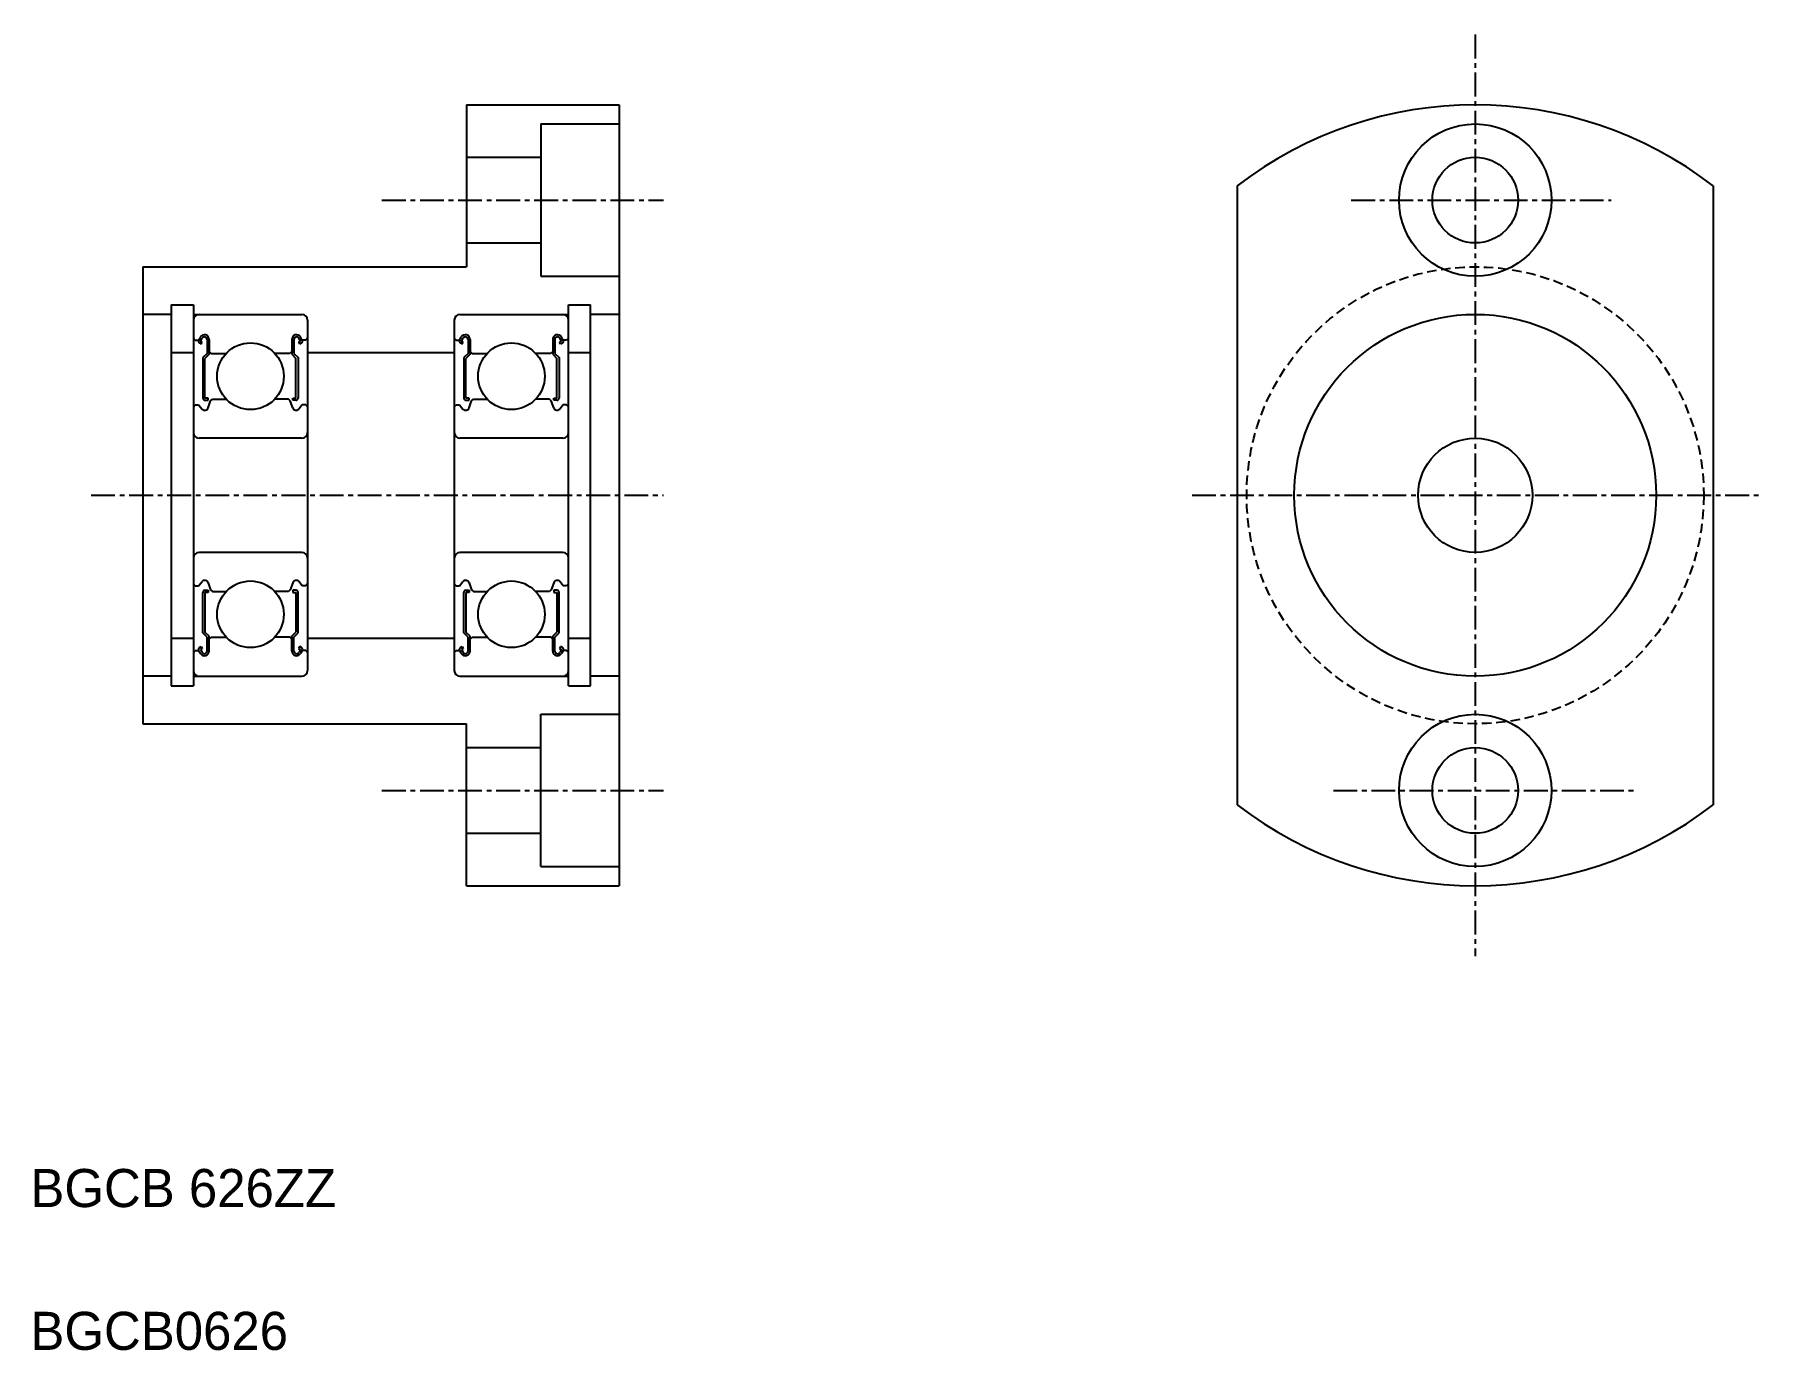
# Model space of a CAD drawing. Extents: x 95.5 to 186.2, y 78.5 to 147.6.
import ezdxf

# ---------------------------------------------------------------- set-up
doc = ezdxf.new("R2010")
doc.units = 0
doc.linetypes.add('CENTER', pattern=[2, 1.25, -0.25, 0.25, -0.25])
doc.linetypes.add('DASHED', pattern=[0.75, 0.5, -0.25])
doc.layers.get('0').update_dxf_attribs({"linetype": 'CONTINUOUS'})
doc.layers.add('CENTER', color=1, linetype='CENTER')

msp = doc.modelspace()

# ---------------------------------------------------------------- linework, layer by layer
at = {"color": 7, "linetype": 'CONTINUOUS'}
for p, q in [((118.18, 143.92), (126.18, 143.92)), ((118.18, 143.92), (118.18, 135.42)), ((120.18, 143.92), (120.18, 143.92)), ((122.18, 143.92), (122.18, 143.92)), ((126.18, 143.92), (126.18, 102.92)), ((122.08, 142.92), (122.08, 134.92)), ((122.08, 142.92), (126.18, 142.92)), ((118.18, 141.17), (122.08, 141.17)), ((158.636, 139.668), (158.636, 107.172)), ((183.636, 139.668), (183.636, 107.172)), ((118.18, 136.67), (122.08, 136.67)), ((101.18, 135.42), (101.18, 111.42)), ((101.18, 135.42), (118.18, 135.42)), ((122.08, 134.92), (126.18, 134.92)), ((102.67, 133.42), (102.67, 113.42)), ((102.67, 133.42), (103.83, 133.42)), ((103.83, 133.42), (103.83, 113.42)), ((123.53, 113.42), (123.53, 133.42)), ((123.53, 133.42), (124.69, 133.42)), ((124.69, 113.42), (124.69, 133.42)), ((102.67, 132.92), (101.18, 132.92)), ((103.83, 132.92), (109.53, 132.92)), ((109.83, 132.62), (109.83, 114.22)), ((117.53, 132.62), (117.53, 114.22)), ((117.83, 132.92), (123.53, 132.92)), ((126.18, 132.92), (124.69, 132.92)), ((103.83, 131.67), (103.93, 131.57)), ((103.93, 131.57), (104.108, 131.57)), ((104.108, 131.57), (104.199, 131.723)), ((104.204, 131.514), (104.295, 131.667)), ((104.552, 131.598), (104.552, 130.87)), ((104.663, 131.598), (104.663, 130.824)), ((108.997, 131.598), (108.997, 130.824)), ((109.108, 131.598), (109.108, 130.87)), ((109.456, 131.514), (109.365, 131.667)), ((109.552, 131.57), (109.462, 131.723)), ((109.73, 131.57), (109.552, 131.57)), ((109.83, 131.67), (109.73, 131.57)), ((117.53, 131.67), (117.63, 131.57)), ((117.63, 131.57), (117.808, 131.57)), ((117.808, 131.57), (117.899, 131.723)), ((117.904, 131.514), (117.995, 131.667)), ((118.252, 131.598), (118.252, 130.87)), ((118.363, 131.598), (118.363, 130.824)), ((122.697, 131.598), (122.697, 130.824)), ((122.808, 131.598), (122.808, 130.87)), ((123.156, 131.514), (123.065, 131.667)), ((123.252, 131.57), (123.162, 131.723)), ((123.43, 131.57), (123.252, 131.57)), ((123.53, 131.67), (123.43, 131.57)), ((102.67, 130.92), (103.83, 130.92)), ((104.149, 131.418), (104.245, 131.362)), ((104.3, 131.459), (104.204, 131.514)), ((104.245, 131.362), (104.3, 131.459)), ((104.552, 130.87), (104.33, 130.648)), ((104.33, 130.648), (104.33, 128.521)), ((104.663, 130.824), (104.441, 130.601)), ((104.663, 130.97), (104.763, 130.87)), ((104.763, 130.87), (105.556, 130.87)), ((108.897, 130.87), (108.104, 130.87)), ((108.997, 130.97), (108.897, 130.87)), ((108.997, 130.824), (109.219, 130.601)), ((109.108, 130.87), (109.33, 130.648)), ((109.33, 130.648), (109.33, 128.521)), ((109.36, 131.459), (109.456, 131.514)), ((109.415, 131.362), (109.36, 131.459)), ((109.512, 131.418), (109.415, 131.362)), ((109.83, 130.92), (117.53, 130.92)), ((117.849, 131.418), (117.945, 131.362)), ((118, 131.459), (117.904, 131.514)), ((117.945, 131.362), (118, 131.459)), ((118.252, 130.87), (118.03, 130.648)), ((118.03, 130.648), (118.03, 128.521)), ((118.363, 130.824), (118.141, 130.601)), ((118.363, 130.97), (118.463, 130.87)), ((118.463, 130.87), (119.256, 130.87)), ((122.597, 130.87), (121.804, 130.87)), ((122.697, 130.97), (122.597, 130.87)), ((122.697, 130.824), (122.919, 130.601)), ((122.808, 130.87), (123.03, 130.648)), ((123.03, 130.648), (123.03, 128.521)), ((123.06, 131.459), (123.156, 131.514)), ((123.115, 131.362), (123.06, 131.459)), ((123.212, 131.418), (123.115, 131.362)), ((123.53, 130.92), (124.69, 130.92)), ((104.441, 128.521), (104.441, 130.601)), ((109.219, 128.521), (109.219, 130.601)), ((118.141, 128.521), (118.141, 130.601)), ((122.919, 128.521), (122.919, 130.601)), ((103.83, 128.07), (103.93, 128.17)), ((103.93, 128.17), (104.108, 128.17)), ((104.108, 128.17), (104.287, 127.951)), ((104.608, 128.521), (104.441, 128.521)), ((104.441, 128.41), (104.608, 128.41)), ((104.608, 128.41), (104.608, 128.521)), ((104.608, 128.017), (104.738, 128.376)), ((104.738, 128.376), (104.838, 128.47)), ((104.838, 128.47), (105.556, 128.47)), ((108.822, 128.47), (108.104, 128.47)), ((108.922, 128.376), (108.822, 128.47)), ((109.052, 128.017), (108.922, 128.376)), ((109.052, 128.521), (109.219, 128.521)), ((109.052, 128.41), (109.052, 128.521)), ((109.219, 128.41), (109.052, 128.41)), ((109.552, 128.17), (109.373, 127.951)), ((109.73, 128.17), (109.552, 128.17)), ((109.83, 128.07), (109.73, 128.17)), ((117.53, 128.07), (117.63, 128.17)), ((117.63, 128.17), (117.808, 128.17)), ((117.808, 128.17), (117.987, 127.951)), ((118.308, 128.521), (118.141, 128.521)), ((118.141, 128.41), (118.308, 128.41)), ((118.308, 128.41), (118.308, 128.521)), ((118.308, 128.017), (118.438, 128.376)), ((118.438, 128.376), (118.538, 128.47)), ((118.538, 128.47), (119.256, 128.47)), ((122.522, 128.47), (121.804, 128.47)), ((122.622, 128.376), (122.522, 128.47)), ((122.752, 128.017), (122.622, 128.376)), ((122.752, 128.521), (122.919, 128.521)), ((122.752, 128.41), (122.752, 128.521)), ((122.919, 128.41), (122.752, 128.41)), ((123.252, 128.17), (123.073, 127.951)), ((123.43, 128.17), (123.252, 128.17)), ((123.53, 128.07), (123.43, 128.17)), ((109.53, 126.42), (104.13, 126.42)), ((123.23, 126.42), (117.83, 126.42)), ((109.53, 120.42), (104.13, 120.42)), ((123.23, 120.42), (117.83, 120.42)), ((104.108, 118.67), (104.287, 118.888)), ((109.552, 118.67), (109.373, 118.888)), ((117.808, 118.67), (117.987, 118.888)), ((123.252, 118.67), (123.073, 118.888)), ((103.83, 118.77), (103.93, 118.67)), ((103.93, 118.67), (104.108, 118.67)), ((104.33, 116.192), (104.33, 118.319)), ((104.441, 118.43), (104.608, 118.43)), ((104.441, 118.319), (104.441, 116.238)), ((104.608, 118.319), (104.441, 118.319)), ((104.608, 118.823), (104.738, 118.464)), ((104.608, 118.43), (104.608, 118.319)), ((104.738, 118.464), (104.838, 118.37)), ((104.838, 118.37), (105.556, 118.37)), ((108.822, 118.37), (108.104, 118.37)), ((108.922, 118.464), (108.822, 118.37)), ((109.052, 118.823), (108.922, 118.464)), ((109.219, 118.43), (109.052, 118.43)), ((109.052, 118.43), (109.052, 118.319)), ((109.052, 118.319), (109.219, 118.319)), ((109.219, 118.319), (109.219, 116.238)), ((109.33, 116.192), (109.33, 118.319)), ((109.73, 118.67), (109.552, 118.67)), ((109.83, 118.77), (109.73, 118.67)), ((117.53, 118.77), (117.63, 118.67)), ((117.63, 118.67), (117.808, 118.67)), ((118.03, 116.192), (118.03, 118.319)), ((118.141, 118.43), (118.308, 118.43)), ((118.141, 118.319), (118.141, 116.238)), ((118.308, 118.319), (118.141, 118.319)), ((118.308, 118.823), (118.438, 118.464)), ((118.308, 118.43), (118.308, 118.319)), ((118.438, 118.464), (118.538, 118.37)), ((118.538, 118.37), (119.256, 118.37)), ((122.522, 118.37), (121.804, 118.37)), ((122.622, 118.464), (122.522, 118.37)), ((122.752, 118.823), (122.622, 118.464)), ((122.919, 118.43), (122.752, 118.43)), ((122.752, 118.43), (122.752, 118.319)), ((122.752, 118.319), (122.919, 118.319)), ((122.919, 118.319), (122.919, 116.238)), ((123.03, 116.192), (123.03, 118.319)), ((123.43, 118.67), (123.252, 118.67)), ((123.53, 118.77), (123.43, 118.67)), ((104.552, 115.97), (104.33, 116.192)), ((104.663, 116.016), (104.441, 116.238)), ((108.997, 116.016), (109.219, 116.238)), ((109.108, 115.97), (109.33, 116.192)), ((118.252, 115.97), (118.03, 116.192)), ((118.363, 116.016), (118.141, 116.238)), ((122.697, 116.016), (122.919, 116.238)), ((122.808, 115.97), (123.03, 116.192)), ((102.67, 115.92), (103.83, 115.92)), ((103.83, 115.17), (103.93, 115.27)), ((103.93, 115.27), (104.108, 115.27)), ((104.108, 115.27), (104.199, 115.117)), ((104.149, 115.422), (104.245, 115.477)), ((104.3, 115.381), (104.204, 115.325)), ((104.204, 115.325), (104.295, 115.172)), ((104.245, 115.477), (104.3, 115.381)), ((104.552, 115.241), (104.552, 115.97)), ((104.663, 115.241), (104.663, 116.016)), ((104.663, 115.87), (104.763, 115.97)), ((104.763, 115.97), (105.556, 115.97)), ((108.897, 115.97), (108.104, 115.97)), ((108.997, 115.87), (108.897, 115.97)), ((108.997, 115.241), (108.997, 116.016)), ((109.108, 115.241), (109.108, 115.97)), ((109.415, 115.477), (109.36, 115.381)), ((109.36, 115.381), (109.456, 115.325)), ((109.456, 115.325), (109.365, 115.172)), ((109.512, 115.422), (109.415, 115.477)), ((109.552, 115.27), (109.462, 115.117)), ((109.73, 115.27), (109.552, 115.27)), ((109.83, 115.17), (109.73, 115.27)), ((109.83, 115.92), (117.53, 115.92)), ((117.53, 115.17), (117.63, 115.27)), ((117.63, 115.27), (117.808, 115.27)), ((117.808, 115.27), (117.899, 115.117)), ((117.849, 115.422), (117.945, 115.477)), ((118, 115.381), (117.904, 115.325)), ((117.904, 115.325), (117.995, 115.172)), ((117.945, 115.477), (118, 115.381)), ((118.252, 115.241), (118.252, 115.97)), ((118.363, 115.241), (118.363, 116.016)), ((118.363, 115.87), (118.463, 115.97)), ((118.463, 115.97), (119.256, 115.97)), ((122.597, 115.97), (121.804, 115.97)), ((122.697, 115.87), (122.597, 115.97)), ((122.697, 115.241), (122.697, 116.016)), ((122.808, 115.241), (122.808, 115.97)), ((123.115, 115.477), (123.06, 115.381)), ((123.06, 115.381), (123.156, 115.325)), ((123.156, 115.325), (123.065, 115.172)), ((123.212, 115.422), (123.115, 115.477)), ((123.252, 115.27), (123.162, 115.117)), ((123.43, 115.27), (123.252, 115.27)), ((123.53, 115.17), (123.43, 115.27)), ((123.53, 115.92), (124.69, 115.92)), ((102.67, 113.92), (101.18, 113.92)), ((102.67, 113.42), (103.83, 113.42)), ((103.83, 113.92), (109.53, 113.92)), ((117.83, 113.92), (123.53, 113.92)), ((123.53, 113.42), (124.69, 113.42)), ((126.18, 113.92), (124.69, 113.92)), ((122.08, 103.92), (122.08, 111.92)), ((122.08, 111.92), (126.18, 111.92)), ((101.18, 111.42), (118.18, 111.42)), ((118.18, 102.92), (118.18, 111.42)), ((118.18, 110.17), (122.08, 110.17)), ((118.18, 105.67), (122.08, 105.67)), ((122.08, 103.92), (126.18, 103.92)), ((118.18, 102.92), (126.18, 102.92))]:
    msp.add_line(p, q, dxfattribs=at)
for centre, radius in [((171.136, 138.92), 4), ((171.136, 138.92), 2.25), ((171.136, 123.42), 9.5), ((106.83, 129.67), 1.75), ((120.53, 129.67), 1.75), ((171.136, 123.42), 3), ((106.83, 117.17), 1.75), ((120.53, 117.17), 1.75), ((171.136, 107.92), 4), ((171.136, 107.92), 2.25)]:
    msp.add_circle(centre, radius, dxfattribs=at)
at = {"color": 3, "linetype": 'DASHED'}
msp.add_circle((171.136, 123.42), 12, dxfattribs=at)
at = {"color": 7, "linetype": 'CONTINUOUS'}
for centre, radius, start, end in [((171.136, 123.42), 20.5, 52.42813, 127.57187), ((104.13, 132.62), 0.3, 90, 180), ((109.53, 132.62), 0.3, 0, 90), ((117.83, 132.62), 0.3, 90, 180), ((123.23, 132.62), 0.3, 0, 90), ((104.204, 131.514), 0.111, 149.98707, 240.00905), ((104.414, 131.598), 0.249, 0, 150.00121), ((104.414, 131.598), 0.138, 0, 150.00256), ((109.246, 131.598), 0.249, 29.99879, 180), ((109.246, 131.598), 0.138, 29.99744, 180), ((109.456, 131.514), 0.111, 299.99095, 30.01293), ((117.904, 131.514), 0.111, 149.98707, 240.00905), ((118.114, 131.598), 0.249, 0, 150.00121), ((118.114, 131.598), 0.138, 0, 150.00256), ((122.946, 131.598), 0.249, 29.99879, 180), ((122.946, 131.598), 0.138, 29.99744, 180), ((123.156, 131.514), 0.111, 299.99095, 30.01293), ((104.429, 128.071), 0.186, 220.0002, 343.15268), ((104.441, 128.521), 0.111, 180.00005, 270.00003), ((109.231, 128.071), 0.186, 196.84732, 319.9998), ((109.219, 128.521), 0.111, 269.99997, 359.99995), ((118.129, 128.071), 0.186, 220.0002, 343.15268), ((118.141, 128.521), 0.111, 180.00005, 270.00003), ((122.931, 128.071), 0.186, 196.84732, 319.9998), ((122.919, 128.521), 0.111, 269.99997, 359.99995), ((104.13, 126.72), 0.3, 180, 270), ((109.53, 126.72), 0.3, 270, 0), ((117.83, 126.72), 0.3, 180, 270), ((123.23, 126.72), 0.3, 270, 0), ((104.13, 120.12), 0.3, 90, 180), ((109.53, 120.12), 0.3, 0, 90), ((117.83, 120.12), 0.3, 90, 180), ((123.23, 120.12), 0.3, 0, 90), ((104.429, 118.769), 0.186, 16.84732, 139.9998), ((109.231, 118.769), 0.186, 40.0002, 163.15268), ((118.129, 118.769), 0.186, 16.84732, 139.9998), ((122.931, 118.769), 0.186, 40.0002, 163.15268), ((104.441, 118.319), 0.111, 89.99997, 179.99995), ((109.219, 118.319), 0.111, 0.00005, 90.00003), ((118.141, 118.319), 0.111, 89.99997, 179.99995), ((122.919, 118.319), 0.111, 0.00005, 90.00003), ((104.204, 115.325), 0.111, 119.99095, 210.01293), ((104.414, 115.241), 0.249, 209.99879, 0), ((104.414, 115.241), 0.138, 209.99744, 0), ((109.246, 115.241), 0.249, 180, 330.00121), ((109.246, 115.241), 0.138, 180, 330.00256), ((109.456, 115.325), 0.111, 329.98707, 60.00905), ((117.904, 115.325), 0.111, 119.99095, 210.01293), ((118.114, 115.241), 0.249, 209.99879, 0), ((118.114, 115.241), 0.138, 209.99744, 0), ((122.946, 115.241), 0.249, 180, 330.00121), ((122.946, 115.241), 0.138, 180, 330.00256), ((123.156, 115.325), 0.111, 329.98707, 60.00905), ((104.13, 114.22), 0.3, 180, 270), ((109.53, 114.22), 0.3, 270, 0), ((117.83, 114.22), 0.3, 180, 270), ((123.23, 114.22), 0.3, 270, 0), ((171.136, 123.42), 20.5, 232.42813, 307.57187)]:
    msp.add_arc(centre, radius, start, end, dxfattribs=at)
at = {"layer": 'CENTER', "color": 1, "linetype": 'CENTER'}
for p, q in [((171.136, 147.615), (171.136, 99.224)), ((113.732, 138.92), (128.511, 138.92)), ((164.629, 138.92), (178.281, 138.92)), ((98.464, 123.42), (128.511, 123.42)), ((156.267, 123.42), (186.216, 123.42)), ((113.732, 107.92), (128.511, 107.92)), ((163.69, 107.92), (179.475, 107.92))]:
    msp.add_line(p, q, dxfattribs=at)

# ---------------------------------------------------------------- texts
at = {"color": 7, "linetype": 'CONTINUOUS'}
for s, p in [('BGCB 626ZZ', (95.274, 86.042)), ('BGCB0626', (95.274, 78.542))]:
    msp.add_text(s, height=2, dxfattribs=at).set_placement(p)

doc.saveas('drawing.dxf')
